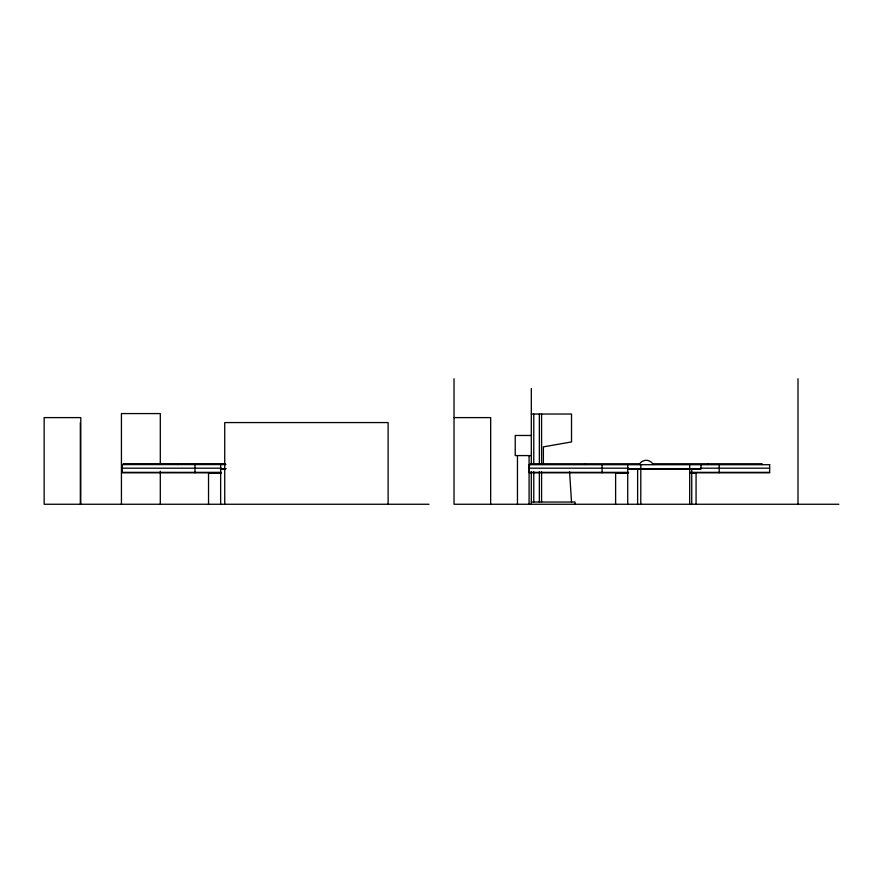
<?xml version="1.0" encoding="UTF-8"?>
<svg xmlns="http://www.w3.org/2000/svg" width="883" height="883" viewBox="0 0 883 883"><rect width="100%" height="100%" fill="white"/><g stroke="black" fill="none" stroke-linecap="round" stroke-linejoin="round"><path stroke-width="1.32" d="M531.312 414.028L571.522 414.028L571.522 441.941L543.376 446.864L543.376 464.414M454.028 417.604L490.661 417.604L490.661 504.259M531.312 435.474L515.231 435.474L515.231 455.573L531.312 455.573M225.518 463.752L123.333 463.752L123.333 464.59M225.86 464.59L122.229 464.59L122.229 472.802L221.445 472.802M529.314 464.701L769.645 464.712M122.229 468.189L221.445 468.189M529.314 468.189L628.53 468.189M700.749 468.189L769.645 468.189M220.64 468.619L226.07 468.619M627.725 468.619L701.014 468.619M220.64 469.061L225.584 469.061M627.725 469.061L701.014 469.061L701.014 464.59M122.229 472.361L221.445 472.361M529.314 472.361L628.53 472.361M690.274 472.361L769.645 472.361M628.53 472.802L529.314 472.802L529.314 464.59M690.274 472.802L769.645 472.802L769.645 464.59M220.805 473.178L208.531 473.178L208.531 504.259M627.89 473.178L615.617 473.178L615.617 504.259M690.616 473.178L696.069 473.178L696.069 504.259M531.312 502.03L575.087 502.03L575.087 504.259M428.972 504.259L44.15 504.259L44.15 417.604L80.783 417.604L80.783 504.259M838.85 504.259L454.028 504.259L454.028 378.741M569.546 471.555L571.522 502.03M798 378.741L798 504.259M762.128 464.59L762.128 463.752L653.133 463.752L653.133 464.59M719.215 464.59L719.215 472.802M707.625 463.752L707.625 464.59M691.742 469.061L691.742 504.259M689.689 464.59L689.689 468.619M689.689 469.061L689.689 504.259M640.793 464.59L640.793 468.619M640.793 469.061L640.793 504.259M639.413 464.59L639.413 463.752L530.418 463.752L530.418 464.59M637.625 469.061L637.625 504.259M627.725 464.59L627.725 504.259M602.085 464.59L602.085 472.802M584.921 463.752L584.921 464.59M541.588 414.028L541.588 463.531M541.588 471.776L541.588 502.03M539.358 414.028L539.358 463.531M539.358 471.776L539.358 502.03M533.774 414.028L533.774 463.531M533.774 471.776L533.774 502.03M531.312 388.564L531.312 464.315M531.312 471.776L531.312 504.259M529.083 455.573L529.083 504.259M517.46 455.573L517.46 504.259M388.123 504.259L388.123 422.571L224.735 422.571L224.735 504.259M220.64 464.59L220.64 504.259M195 464.59L195 472.802M177.836 463.752L177.836 464.59M160.298 464.414L160.298 413.575L121.435 413.575L121.435 504.259M160.298 471.29L160.298 504.259M80.331 422.571L80.331 504.259M639.413 464.182A7.815 7.815 0 0 1 652.956 464.182"/></g></svg>
